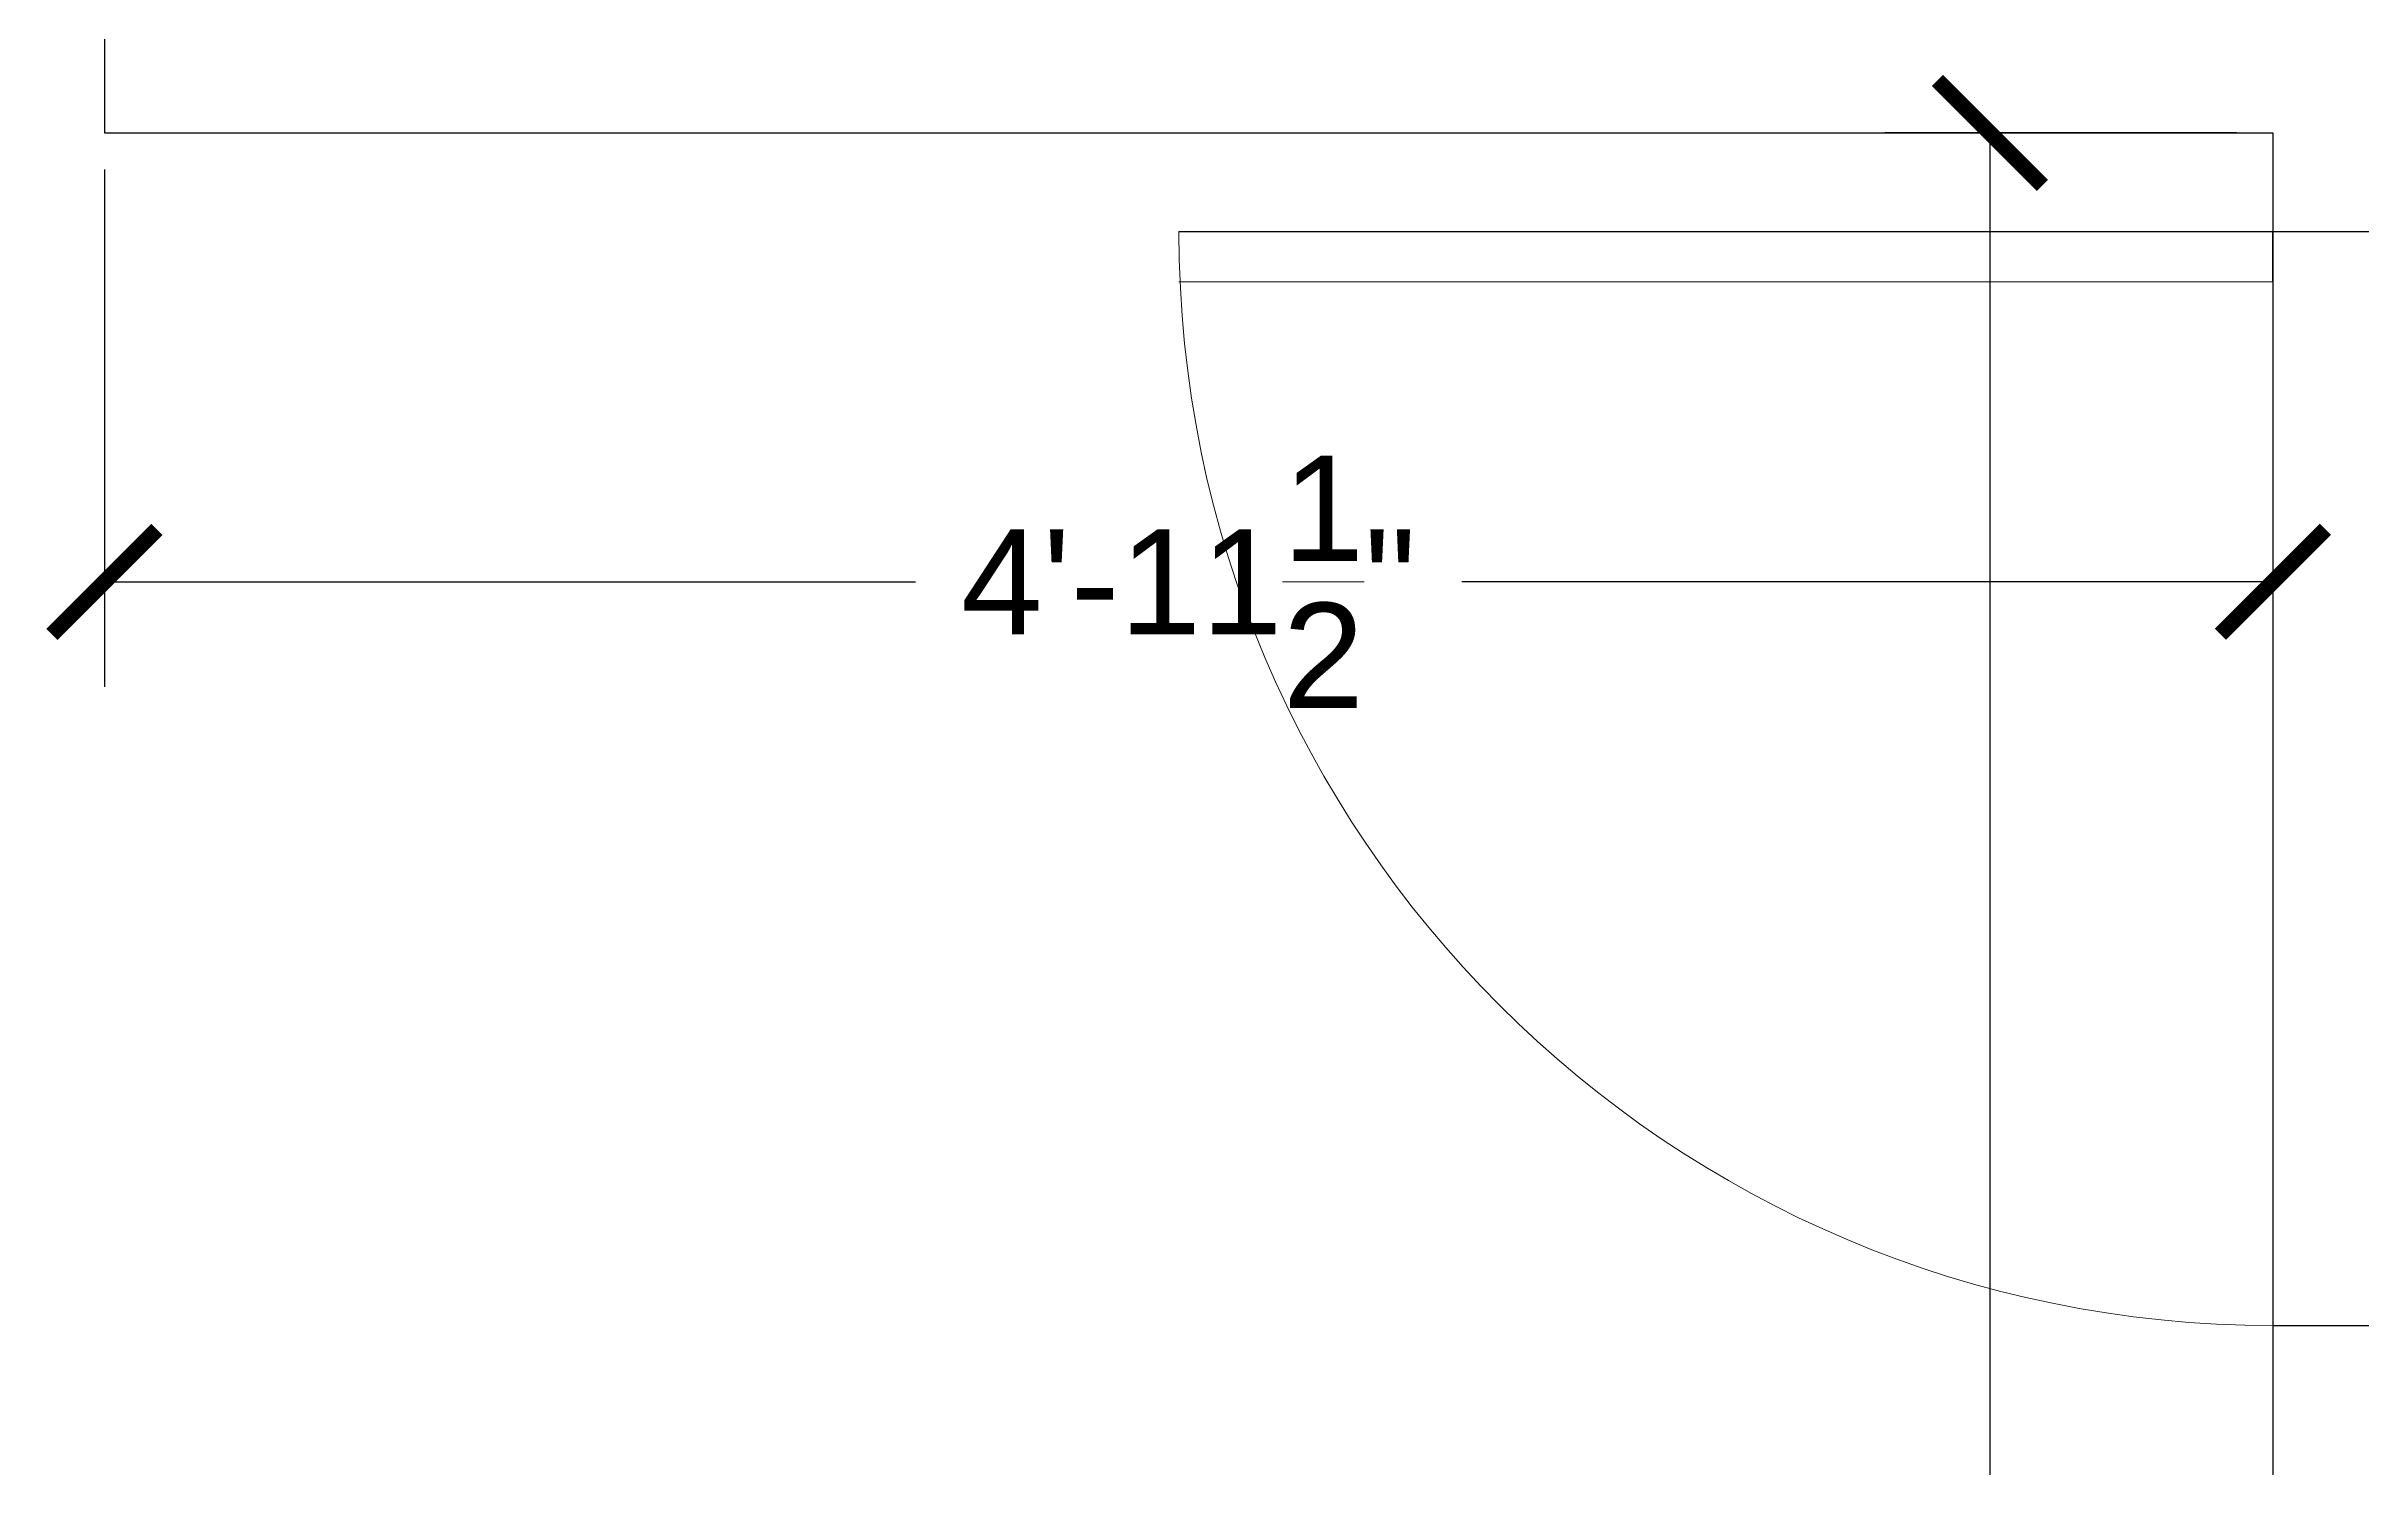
# Model space of a CAD drawing. Header units: inches. Extents: x -20 to 405, y 55 to 548.
# Drawn here: x 86.4 to 149.9, y 177.4 to 216.4 of the extents above; entities that cross this region are included whole.
import ezdxf

# ---------------------------------------------------------------- set-up
doc = ezdxf.new("R2010")
doc.units = ezdxf.units.IN
doc.header["$MEASUREMENT"] = 0
doc.layers.get('0').update_dxf_attribs({"color": 1, "lineweight": 9})
doc.layers.add('A201-Dimensions', color=7, linetype='Continuous', lineweight=9)
doc.layers.add('A201-Floorplan-2nd-floor', color=7, linetype='Continuous', lineweight=9)
doc.styles.add('Annotative', font='Arial.ttf')
doc.dimstyles.new('Annotative', dxfattribs={"dimtxt": 0.18, "dimasz": 0.18, "dimexe": 0.18, "dimexo": 0.0625, "dimgap": 0.09, "dimtad": 0, "dimtih": 1, "dimtoh": 1, "dimdec": 4, "dimzin": 0, "dimdsep": 46, "dimlunit": 4, "dimtxsty": 'Annotative', "dimblk": 'ARCHTICK', "dimblk1": 'ARCHTICK', "dimblk2": 'ARCHTICK', "dimcen": 0.09, "dimadec": 0, "dimazin": 0, "dimtfac": 1, "dimtdec": 4, "dimtofl": 0, "dimtmove": 0, "dimatfit": 3, "dimldrblk": 'ARCHTICK', "dimfxl": 1, "dimtolj": 1, "dimtzin": 0, "dimarcsym": 0})

# ---------------------------------------------------------------- blocks, each defined once
blk = doc.blocks.new('L2-SW-bedroom-door')
at = {"layer": 'A201-Floorplan-2nd-floor', "lineweight": 30}
for p in [(-313.87, -549.41), (-283.87, -550.785)]:
    blk.add_line(p, (-283.87, -549.41), dxfattribs=at)
at = {"layer": 'A201-Floorplan-2nd-floor'}
blk.add_line((-313.87, -550.785), (-283.87, -550.785), dxfattribs=at)
blk.add_arc((-283.87, -549.41), 30, 180, 270, dxfattribs=at)
blk = doc.blocks.new('_ArchTick')
at = {"color": 0, "linetype": 'ByBlock', "lineweight": 30, "const_width": 0.15}
blk.add_lwpolyline([(-0.5, -0.5), (0.5, 0.5)], dxfattribs=at)
blk = doc.blocks.new('*D539')
at = {"layer": 'A201-Dimensions', "color": 0, "lineweight": -2, "transparency": 16777216}
for p, q in [((146.509, 214.013), (136.87, 214.013)), ((139.75, 214.013), (139.75, 157.307)), ((139.75, 90.826), (139.75, 147.532)), ((146.509, 90.826), (136.87, 90.826))]:
    blk.add_line(p, q, dxfattribs=at)
at = {"layer": 'A201-Dimensions', "color": 0, "lineweight": -2, "transparency": 16777216, "xscale": 2.88, "yscale": 2.88, "zscale": 2.88}
for p, rotation in [((139.75, 214.013), 90), ((139.75, 90.826), 270)]:
    blk.add_blockref('_ArchTick', p, dxfattribs=dict(at, rotation=rotation))
at = {"layer": 'A201-Dimensions', "color": 0, "lineweight": 5, "transparency": 16777216, "insert": (139.75, 152.419), "char_height": 2.88, "attachment_point": 5, "style": 'Annotative'}
blk.add_mtext('\\A1;10\'-3{\\H1x;\\S3/16;}"', dxfattribs=at)
blk = doc.blocks.new('*D554')
at = {"layer": 'A201-Dimensions', "color": 0, "lineweight": -2, "transparency": 16777216}
for p, q in [((88.041, 213.013), (88.041, 198.821)), ((147.509, 213.013), (147.509, 198.821)), ((88.041, 201.701), (110.28, 201.701)), ((147.509, 201.701), (125.27, 201.701))]:
    blk.add_line(p, q, dxfattribs=at)
at = {"layer": 'A201-Dimensions', "color": 0, "lineweight": -2, "transparency": 16777216, "xscale": 2.88, "yscale": 2.88, "zscale": 2.88, "rotation": 180}
blk.add_blockref('_ArchTick', (88.041, 201.701), dxfattribs=at)
at = {"layer": 'A201-Dimensions', "color": 0, "lineweight": -2, "transparency": 16777216, "xscale": 2.88, "yscale": 2.88, "zscale": 2.88}
blk.add_blockref('_ArchTick', (147.509, 201.701), dxfattribs=at)
at = {"layer": 'A201-Dimensions', "color": 0, "lineweight": 5, "transparency": 16777216, "insert": (117.775, 201.701), "char_height": 2.88, "attachment_point": 5, "style": 'Annotative'}
blk.add_mtext('\\A1;4\'-11{\\H1x;\\S1/2;}"', dxfattribs=at)

msp = doc.modelspace()

# ---------------------------------------------------------------- linework, layer by layer
at = {"layer": 'A201-Floorplan-2nd-floor', "lineweight": -3}
for p, q in [((88.04071, 243.16938), (88.04071, 214.01313)), ((88.04071, 214.01313), (147.50946, 214.01313)), ((147.50946, 214.01313), (147.50946, 90.82563)), ((147.50946, 211.30496), (152.25946, 211.30496)), ((147.50946, 181.30496), (152.25946, 181.30496))]:
    msp.add_line(p, q, dxfattribs=at)

# ---------------------------------------------------------------- block references
msp.add_blockref('L2-SW-bedroom-door', (431.37964, 760.71465), dxfattribs=at)

# ---------------------------------------------------------------- dimensions: what is measured, and where the dimension line sits
at = {"layer": 'A201-Dimensions', "lineweight": 5}
dim = msp.add_linear_dim(base=(139.7501, 90.82563), p1=(147.50946, 214.01313), p2=(147.50946, 90.82563), angle=90, dimstyle='Annotative', dxfattribs=at)
dim.commit()
dim.dimension.update_dxf_attribs({"geometry": '*D539', "text_midpoint": (139.7501, 152.41938)})
dim = msp.add_linear_dim(base=(147.5094563907, 201.7014763022), p1=(88.0407063907, 214.0131295642), p2=(147.5094563907, 214.0131295642), dimstyle='Annotative', dxfattribs=at)
dim.commit()
dim.dimension.update_dxf_attribs({"geometry": '*D554', "text_midpoint": (117.7750813907, 201.7014763022)})

doc.saveas('drawing.dxf')
